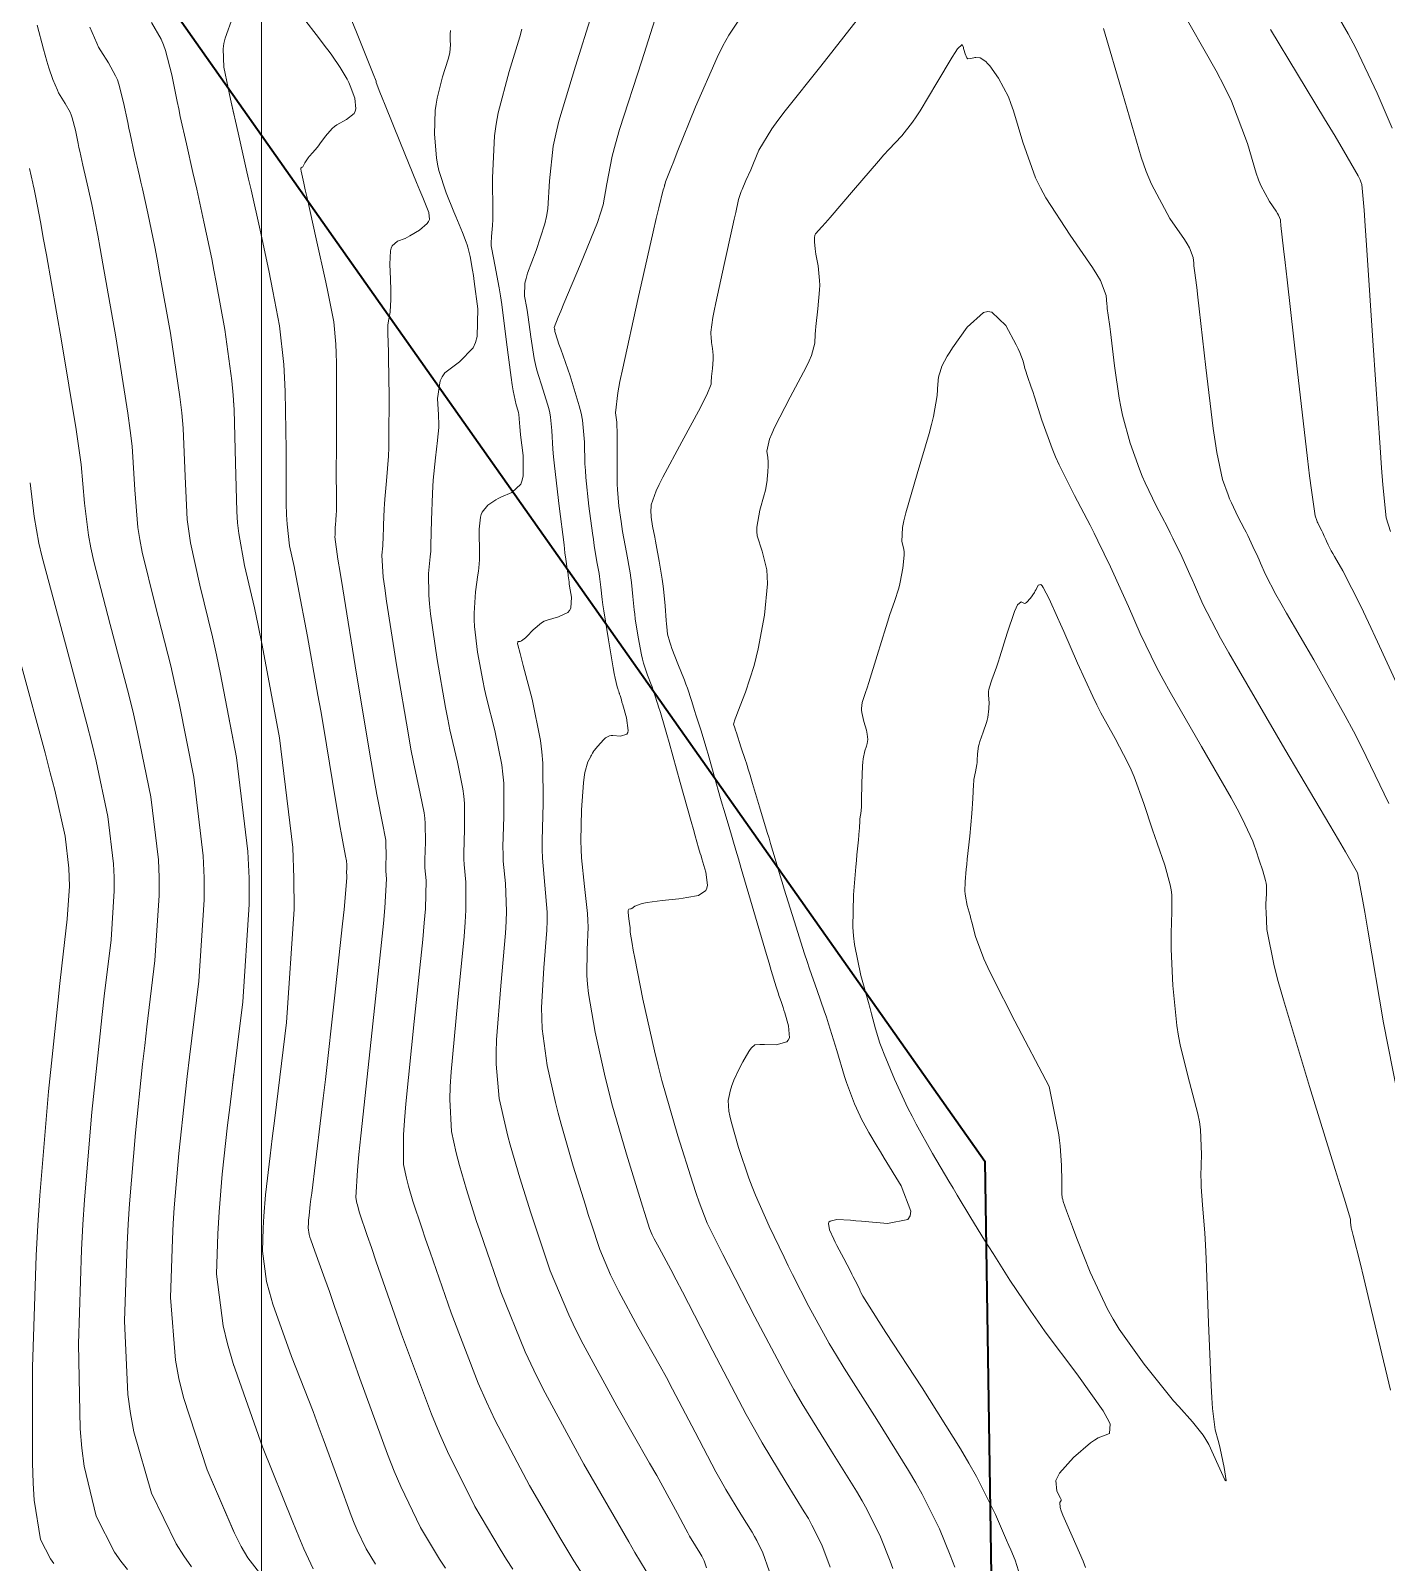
# Model space of a CAD drawing. Header units: millimetres. Extents: x 837475 to 838477, y 1189012 to 1191015.
# Drawn here: x 837863.1 to 837941.8, y 1189860.2 to 1189949.1 of the extents above; entities that cross this region are included whole.
import ezdxf

# ---------------------------------------------------------------- set-up
doc = ezdxf.new("R2010")
doc.units = ezdxf.units.MM
doc.header["$LTSCALE"] = 0.3
doc.layers.add('COORD', color=253, linetype='Continuous', lineweight=20)
doc.layers.add('CORREDORVIA', color=94, linetype='Continuous', lineweight=40)
doc.layers.add('COTAS 10', color=7, linetype='Continuous', lineweight=9, true_color=0x6e3e2d)
doc.layers.add('COTAS INT', color=7, linetype='Continuous', lineweight=5, true_color=0x9fa19f)

msp = doc.modelspace()

# ---------------------------------------------------------------- linework, layer by layer
at = {"layer": 'COORD'}
msp.add_line((837876.514, 1189013.872), (837876.514, 1191013.872), dxfattribs=at)
at = {"layer": 'CORREDORVIA'}
msp.add_lwpolyline([(837918.48, 1189883.493), (837925.042, 1189453.383), (837902.497, 1189217.712), (837593.191, 1189234.399), (837666.017, 1189670.117), (837623.316, 1189818.024), (837548.503, 1190011.455), (837506.88, 1190461.595), (837936.282, 1190278.252), (837938.054, 1190355.403), (837933.054, 1190517.446), (837913.685, 1190646.739), (837916.913, 1190801.892), (837910.676, 1191000.965), (838213.029, 1190992.912), (838237.174, 1190821.339), (838237.001, 1190602.875), (838240.031, 1190437.198), (838238.102, 1190145.726), (838184.199, 1189898.277), (837758.842, 1190109.914), (837918.48, 1189883.493)], dxfattribs=at)
at = {"layer": 'COTAS 10'}
for points in [[(837916.743, 1189859.944), (837916.617, 1189860.28), (837916.477, 1189860.642), (837915.851, 1189862.168), (837914.856, 1189864.173), (837914.483, 1189864.836), (837914.067, 1189865.546), (837912.216, 1189868.501), (837910.317, 1189871.49), (837909.872, 1189872.222), (837909.462, 1189872.911), (837908.274, 1189875.054), (837907.337, 1189876.908), (837907.085, 1189877.415), (837906.837, 1189877.921), (837905.968, 1189879.725), (837905.181, 1189881.514), (837904.983, 1189882.009), (837904.795, 1189882.503), (837904.189, 1189884.29), (837903.763, 1189885.795), (837903.689, 1189886.112), (837903.633, 1189886.386), (837903.589, 1189887.017), (837903.671, 1189887.36), (837903.695, 1189887.453), (837903.72, 1189887.546), (837903.814, 1189887.87), (837903.97, 1189888.275), (837904.033, 1189888.417), (837904.106, 1189888.572), (837904.441, 1189889.242), (837904.789, 1189889.854), (837904.869, 1189889.973), (837904.942, 1189890.07), (837905.146, 1189890.237), (837905.432, 1189890.254), (837905.557, 1189890.255), (837905.702, 1189890.255), (837906.388, 1189890.246), (837906.992, 1189890.404), (837907.086, 1189890.509), (837907.147, 1189890.641), (837907.1, 1189891.342), (837906.878, 1189892.089), (837906.828, 1189892.251), (837906.783, 1189892.393), (837906.665, 1189892.743), (837906.57, 1189893.01), (837906.54, 1189893.1), (837906.508, 1189893.197), (837906.38, 1189893.603), (837906.1, 1189894.539), (837905.973, 1189894.97), (837905.824, 1189895.475), (837904.359, 1189900.461), (837904.193, 1189901.026), (837904.044, 1189901.531), (837903.649, 1189902.855), (837903.345, 1189903.88), (837903.254, 1189904.197), (837903.159, 1189904.527), (837902.789, 1189905.838), (837902.429, 1189907.103), (837902.342, 1189907.404), (837902.259, 1189907.683), (837902.001, 1189908.517), (837901.782, 1189909.2), (837901.723, 1189909.385), (837901.666, 1189909.569), (837901.467, 1189910.218), (837901.229, 1189910.932), (837901.148, 1189911.157), (837901.06, 1189911.394), (837900.685, 1189912.345), (837900.337, 1189913.233), (837900.267, 1189913.428), (837900.207, 1189913.602), (837900.084, 1189914.051), (837900.03, 1189914.491), (837900.014, 1189914.66), (837899.998, 1189914.848), (837899.935, 1189915.699), (837899.844, 1189916.693), (837899.809, 1189916.973), (837899.771, 1189917.254), (837899.6, 1189918.285), (837899.421, 1189919.232), (837899.378, 1189919.46), (837899.338, 1189919.674), (837899.214, 1189920.324), (837899.137, 1189920.851), (837899.126, 1189920.988), (837899.119, 1189921.12), (837899.131, 1189921.564), (837899.428, 1189922.377), (837899.6, 1189922.742), (837899.812, 1189923.168), (837900.903, 1189925.214), (837901.983, 1189927.212), (837902.189, 1189927.608), (837902.353, 1189927.935), (837902.608, 1189928.552), (837902.613, 1189928.797), (837902.62, 1189928.891), (837902.63, 1189928.997), (837902.688, 1189929.472), (837902.733, 1189929.982), (837902.735, 1189930.11), (837902.733, 1189930.231), (837902.69, 1189930.622), (837902.632, 1189930.984), (837902.621, 1189931.087), (837902.611, 1189931.192), (837902.594, 1189931.584), (837902.709, 1189932.428), (837902.782, 1189932.818), (837902.874, 1189933.276), (837903.355, 1189935.493), (837903.85, 1189937.69), (837903.95, 1189938.134), (837904.034, 1189938.508), (837904.203, 1189939.265), (837904.307, 1189939.615), (837904.35, 1189939.731), (837904.399, 1189939.856), (837904.629, 1189940.378), (837904.908, 1189940.997), (837904.989, 1189941.184), (837905.071, 1189941.377), (837905.38, 1189942.129), (837906.123, 1189943.362), (837906.479, 1189943.858), (837906.901, 1189944.421), (837908.967, 1189947.013), (837911.074, 1189949.697)], [(837874.818, 1189887.745), (837875.434, 1189892.738), (837875.814, 1189898.371), (837875.801, 1189899.911), (837875.737, 1189901.443), (837875.079, 1189906.906), (837874.148, 1189911.73), (837873.912, 1189912.859), (837873.685, 1189913.898), (837872.945, 1189916.906), (837872.403, 1189919.347), (837872.301, 1189920.029), (837872.22, 1189920.714), (837872.101, 1189923.212), (837871.979, 1189926.015), (837871.896, 1189926.893), (837871.792, 1189927.815), (837871.236, 1189931.513), (837870.613, 1189935.007), (837870.466, 1189935.8), (837870.33, 1189936.518), (837869.931, 1189938.48), (837869.614, 1189939.896), (837869.53, 1189940.27), (837869.447, 1189940.635), (837869.162, 1189941.889), (837868.897, 1189943.081), (837868.827, 1189943.408), (837868.759, 1189943.734), (837868.525, 1189944.9), (837868.254, 1189945.956), (837868.162, 1189946.212), (837868.062, 1189946.452), (837867.643, 1189947.189), (837867.194, 1189947.894), (837867.076, 1189948.114), (837866.961, 1189948.345), (837866.569, 1189949.269)], [(837887.492, 1189949.08), (837887.477, 1189948.867), (837887.464, 1189948.633), (837887.465, 1189948.566), (837887.468, 1189948.498), (837887.495, 1189948.246), (837887.448, 1189947.805), (837887.404, 1189947.618), (837887.347, 1189947.402), (837887.03, 1189946.39), (837886.711, 1189945.152), (837886.653, 1189944.794), (837886.607, 1189944.43), (837886.55, 1189943.061), (837886.671, 1189941.682), (837886.738, 1189941.311), (837886.82, 1189940.945), (837887.233, 1189939.664), (837887.687, 1189938.55), (837887.794, 1189938.289), (837887.893, 1189938.049), (837888.182, 1189937.353), (837888.394, 1189936.798), (837888.445, 1189936.647), (837888.492, 1189936.497), (837888.633, 1189935.964), (837888.772, 1189935.177), (837888.818, 1189934.867), (837888.866, 1189934.517), (837889.068, 1189932.919), (837889.04, 1189931.32), (837888.944, 1189930.969), (837888.809, 1189930.657), (837888.001, 1189929.863), (837887.163, 1189929.21), (837887.009, 1189928.987), (837886.888, 1189928.746), (837886.734, 1189927.724), (837886.786, 1189926.773), (837886.795, 1189926.576), (837886.802, 1189926.409), (837886.809, 1189926.047), (837886.773, 1189925.672), (837886.754, 1189925.496), (837886.73, 1189925.29), (837886.609, 1189924.286), (837886.486, 1189922.998), (837886.46, 1189922.613), (837886.439, 1189922.216), (837886.394, 1189920.677), (837886.355, 1189919.215), (837886.338, 1189918.867), (837886.317, 1189918.543), (837886.218, 1189917.574), (837886.222, 1189916.317), (837886.266, 1189915.811), (837886.33, 1189915.236), (837886.714, 1189912.589), (837887.202, 1189909.794), (837887.331, 1189909.126), (837887.457, 1189908.504), (837887.89, 1189906.64), (837888.206, 1189905.089), (837888.259, 1189904.664), (837888.297, 1189904.242), (837888.308, 1189902.733), (837888.266, 1189901.355), (837888.269, 1189901.015), (837888.28, 1189900.693), (837888.374, 1189899.68), (837888.384, 1189898.055), (837888.342, 1189897.346), (837888.28, 1189896.526), (837887.894, 1189892.631), (837887.527, 1189888.678), (837887.477, 1189887.822), (837887.45, 1189887.068), (837887.54, 1189885.208), (837887.817, 1189883.97), (837887.908, 1189883.61), (837888.006, 1189883.241), (837888.409, 1189881.846), (837888.984, 1189880.056), (837889.189, 1189879.439), (837889.415, 1189878.769), (837890.398, 1189875.91), (837891.816, 1189872.429), (837892.316, 1189871.366), (837892.863, 1189870.26), (837895.224, 1189865.91), (837897.4, 1189862.144), (837897.829, 1189861.405), (837898.182, 1189860.799), (837898.834, 1189859.711)], [(837925.378, 1189949.186), (837926.464, 1189945.434), (837927.555, 1189941.731), (837927.854, 1189940.902), (837928.151, 1189940.157), (837929.212, 1189938.172), (837930.062, 1189936.953), (837930.226, 1189936.691), (837930.358, 1189936.46), (837930.58, 1189935.9), (837930.604, 1189935.575), (837930.612, 1189935.493), (837930.62, 1189935.414), (837930.656, 1189935.16), (837930.78, 1189934.157), (837930.844, 1189933.606), (837930.921, 1189932.937), (837931.307, 1189929.534), (837931.742, 1189925.996), (837931.85, 1189925.241), (837931.953, 1189924.585), (837932.28, 1189923.026), (837932.594, 1189922.136), (837932.689, 1189921.901), (837932.787, 1189921.671), (837933.171, 1189920.881), (837933.552, 1189920.155), (837933.648, 1189919.965), (837933.741, 1189919.78), (837934.042, 1189919.15), (837934.322, 1189918.536), (837934.4, 1189918.361), (837934.479, 1189918.184), (837934.768, 1189917.525), (837935.376, 1189916.354), (837935.656, 1189915.854), (837935.984, 1189915.277), (837937.571, 1189912.561), (837939.395, 1189909.328), (837939.873, 1189908.426), (837940.338, 1189907.521), (837941.92, 1189904.228)], [(837874.148, 1189911.73), (837874.923, 1189907.712)], [(837874.923, 1189888.6), (837874.818, 1189887.745), (837874.681, 1189886.607), (837874.56, 1189885.576), (837874.243, 1189882.738), (837874.058, 1189880.542), (837874.019, 1189879.916), (837873.986, 1189879.282), (837873.908, 1189876.927), (837874.293, 1189873.929), (837874.551, 1189872.89), (837874.874, 1189871.761), (837874.923, 1189871.622)], [(837879.527, 1189859.847), (837878.98, 1189861.005), (837878.691, 1189861.693), (837878.343, 1189862.541), (837876.589, 1189866.927), (837874.874, 1189871.761)]]:
    msp.add_lwpolyline(points, dxfattribs=at)
at = {"layer": 'COTAS INT'}
for points in [[(837899.849, 1189951.292), (837898.586, 1189947.311), (837897.301, 1189943.328), (837897.058, 1189942.496), (837896.862, 1189941.781), (837896.562, 1189940.178), (837896.338, 1189938.953), (837896.191, 1189938.477), (837896.008, 1189937.941), (837895.038, 1189935.511), (837894.068, 1189933.233), (837893.884, 1189932.794), (837893.737, 1189932.437), (837893.51, 1189931.841), (837893.523, 1189931.771), (837893.527, 1189931.746), (837893.531, 1189931.72), (837893.546, 1189931.606), (837893.69, 1189931.136), (837893.775, 1189930.884), (837893.88, 1189930.58), (837894.423, 1189929.042), (837894.961, 1189927.309), (837895.062, 1189926.88), (837895.142, 1189926.475), (837895.26, 1189925.197), (837895.29, 1189923.939), (837895.315, 1189923.547), (837895.346, 1189923.135), (837895.521, 1189921.485), (837895.726, 1189919.909), (837895.778, 1189919.544), (837895.827, 1189919.209), (837895.984, 1189918.254), (837896.104, 1189917.57), (837896.129, 1189917.405), (837896.151, 1189917.251), (837896.2, 1189916.783), (837896.286, 1189916.073), (837896.331, 1189915.766), (837896.385, 1189915.411), (837896.655, 1189913.729), (837896.931, 1189912.099), (837896.989, 1189911.776), (837897.038, 1189911.509), (837897.148, 1189911.007), (837897.198, 1189910.88), (837897.21, 1189910.848), (837897.221, 1189910.818), (837897.253, 1189910.722), (837897.28, 1189910.635), (837897.288, 1189910.61), (837897.295, 1189910.585), (837897.325, 1189910.494), (837897.399, 1189910.239), (837897.436, 1189910.111), (837897.479, 1189909.958), (837897.691, 1189909.2), (837897.795, 1189908.478), (837897.77, 1189908.348), (837897.722, 1189908.248), (837897.352, 1189908.138), (837896.9, 1189908.177), (837896.8, 1189908.171), (837896.711, 1189908.157), (837896.48, 1189908.045), (837896.311, 1189907.87), (837896.261, 1189907.815), (837896.21, 1189907.759), (837896.013, 1189907.535), (837895.842, 1189907.33), (837895.808, 1189907.285), (837895.778, 1189907.246), (837895.718, 1189907.149), (837895.662, 1189907.036), (837895.636, 1189906.987), (837895.604, 1189906.93), (837895.453, 1189906.658), (837895.285, 1189906.035), (837895.244, 1189905.756), (837895.204, 1189905.431), (837895.082, 1189903.873), (837895.045, 1189902.06), (837895.059, 1189901.573), (837895.085, 1189901.093), (837895.266, 1189899.417), (837895.442, 1189897.861), (837895.463, 1189897.457), (837895.473, 1189897.064), (837895.411, 1189895.743), (837895.398, 1189894.253), (837895.438, 1189893.753), (837895.497, 1189893.216), (837895.871, 1189890.963), (837896.455, 1189888.357), (837896.647, 1189887.598), (837896.852, 1189886.823), (837897.7, 1189883.886), (837898.473, 1189881.375), (837898.63, 1189880.869), (837898.763, 1189880.444), (837899.035, 1189879.589), (837899.188, 1189879.221), (837899.245, 1189879.103), (837899.309, 1189878.977), (837899.589, 1189878.465), (837900.263, 1189877.208), (837900.573, 1189876.613), (837900.938, 1189875.91), (837902.705, 1189872.482), (837904.645, 1189868.799), (837905.12, 1189867.937), (837905.567, 1189867.143), (837906.956, 1189864.841), (837908.01, 1189863.158), (837908.247, 1189862.754), (837908.459, 1189862.376), (837909.026, 1189861.235), (837909.51, 1189859.937)], [(837895.548, 1189858.898), (837894.64, 1189860.31), (837894.285, 1189860.896), (837893.885, 1189861.565), (837892.066, 1189864.684), (837890.083, 1189868.45), (837889.58, 1189869.526), (837889.097, 1189870.618), (837887.519, 1189874.684), (837886.299, 1189878.211), (837886.042, 1189878.963), (837885.821, 1189879.617), (837885.312, 1189881.166), (837885.057, 1189882.047), (837884.996, 1189882.28), (837884.938, 1189882.508), (837884.763, 1189883.29), (837884.768, 1189885.019), (837884.824, 1189885.844), (837884.903, 1189886.82), (837885.388, 1189891.593), (837885.883, 1189896.347), (837885.969, 1189897.31), (837886.032, 1189898.119), (837886.077, 1189899.768), (837886.008, 1189900.503), (837886.001, 1189900.736), (837885.998, 1189900.983), (837886.029, 1189901.983), (837886.021, 1189903.078), (837885.993, 1189903.385), (837885.955, 1189903.693), (837885.725, 1189904.818), (837885.335, 1189906.635), (837885.196, 1189907.379), (837885.043, 1189908.227), (837884.377, 1189912.161), (837883.782, 1189915.962), (837883.674, 1189916.727), (837883.591, 1189917.366), (837883.497, 1189918.636), (837883.553, 1189919.18), (837883.564, 1189919.363), (837883.574, 1189919.559), (837883.596, 1189920.38), (837883.631, 1189921.33), (837883.65, 1189921.607), (837883.672, 1189921.889), (837883.784, 1189922.959), (837883.888, 1189924.382), (837883.906, 1189924.888), (837883.918, 1189925.442), (837883.921, 1189927.846), (837883.892, 1189930.075), (837883.884, 1189930.518), (837883.877, 1189930.887), (837883.851, 1189931.592), (837883.846, 1189931.836), (837883.852, 1189931.913), (837883.861, 1189931.995), (837883.919, 1189932.327), (837883.983, 1189932.736), (837883.995, 1189932.866), (837884.006, 1189933.003), (837884.024, 1189933.559), (837884.018, 1189934.226), (837884.012, 1189934.433), (837884.004, 1189934.65), (837883.962, 1189935.515), (837884, 1189936.284), (837884.042, 1189936.441), (837884.098, 1189936.573), (837884.414, 1189936.848), (837884.859, 1189937.017), (837884.995, 1189937.082), (837885.137, 1189937.156), (837885.697, 1189937.488), (837886.143, 1189937.879), (837886.214, 1189937.99), (837886.261, 1189938.101), (837886.237, 1189938.512), (837885.879, 1189939.383), (837885.714, 1189939.785), (837885.522, 1189940.256), (837884.594, 1189942.539), (837883.7, 1189944.742), (837883.529, 1189945.163), (837883.392, 1189945.503), (837883.174, 1189946.05), (837883.174, 1189946.064), (837883.175, 1189946.067), (837883.175, 1189946.071), (837883.179, 1189946.083), (837883.182, 1189946.093), (837883.182, 1189946.095), (837883.183, 1189946.097), (837883.183, 1189946.114), (837883.182, 1189946.117), (837883.181, 1189946.119), (837883.181, 1189946.12), (837883.18, 1189946.121), (837883.179, 1189946.123), (837883.179, 1189946.124), (837883.003, 1189946.562), (837882.034, 1189948.978), (837881.222, 1189950.971)], [(837904.813, 1189950.556), (837903.632, 1189948.795), (837903.295, 1189948.181), (837902.955, 1189947.513), (837901.692, 1189944.646), (837900.644, 1189942.016), (837900.438, 1189941.498), (837900.269, 1189941.071), (837899.965, 1189940.286), (837899.914, 1189940.127), (837899.904, 1189940.094), (837899.896, 1189940.066), (837899.875, 1189939.961), (837899.862, 1189939.922), (837899.823, 1189939.827), (837899.568, 1189938.782), (837899.423, 1189938.164), (837899.248, 1189937.402), (837898.347, 1189933.46), (837897.476, 1189929.487), (837897.318, 1189928.705), (837897.197, 1189928.062), (837897.059, 1189926.886), (837897.133, 1189926.357), (837897.145, 1189926.12), (837897.154, 1189925.844), (837897.154, 1189924.522), (837897.155, 1189923.098), (837897.163, 1189922.757), (837897.176, 1189922.44), (837897.251, 1189921.488), (837897.379, 1189920.588), (837897.425, 1189920.304), (837897.475, 1189920.004), (837897.693, 1189918.794), (837897.901, 1189917.606), (837897.944, 1189917.32), (837897.982, 1189917.052), (837898.067, 1189916.241), (837898.142, 1189915.461), (837898.173, 1189915.213), (837898.208, 1189914.951), (837898.37, 1189913.89), (837898.569, 1189912.851), (837898.628, 1189912.602), (837898.688, 1189912.371), (837898.916, 1189911.676), (837899.129, 1189911.137), (837899.179, 1189911.003), (837899.225, 1189910.875), (837899.36, 1189910.47), (837899.473, 1189910.102), (837899.506, 1189909.998), (837899.539, 1189909.893), (837899.663, 1189909.505), (837899.917, 1189908.644), (837900.033, 1189908.241), (837900.168, 1189907.766), (837900.817, 1189905.454), (837901.452, 1189903.182), (837901.578, 1189902.732), (837901.683, 1189902.36), (837901.881, 1189901.664), (837901.979, 1189901.332), (837902.021, 1189901.19), (837902.07, 1189901.026), (837902.296, 1189900.253), (837902.396, 1189899.49), (837902.364, 1189899.332), (837902.306, 1189899.198), (837901.881, 1189898.906), (837901.198, 1189898.775), (837900.976, 1189898.741), (837900.741, 1189898.708), (837899.776, 1189898.601), (837898.888, 1189898.49), (837898.702, 1189898.455), (837898.541, 1189898.419), (837898.178, 1189898.274), (837898.006, 1189898.153), (837897.968, 1189898.133), (837897.933, 1189898.117), (837897.837, 1189898.108), (837897.795, 1189898.037), (837897.793, 1189897.982), (837897.795, 1189897.913), (837897.84, 1189897.537), (837897.897, 1189897.133), (837897.906, 1189897.046), (837897.913, 1189896.969), (837897.917, 1189896.781), (837898.021, 1189896.111), (837898.091, 1189895.73), (837898.18, 1189895.265), (837898.648, 1189892.881), (837899.316, 1189889.881), (837899.529, 1189889.028), (837899.755, 1189888.165), (837900.675, 1189884.967), (837901.546, 1189882.204), (837901.741, 1189881.616), (837901.916, 1189881.103), (837902.384, 1189879.89), (837903.011, 1189878.623), (837903.287, 1189878.076), (837903.608, 1189877.445), (837905.135, 1189874.459), (837906.923, 1189871.111), (837907.407, 1189870.252), (837907.888, 1189869.422), (837909.586, 1189866.671), (837911.039, 1189864.352), (837911.365, 1189863.795), (837911.657, 1189863.274), (837912.438, 1189861.702), (837912.993, 1189860.289), (837913.144, 1189859.87)], [(837943.74, 1189908.236), (837941.271, 1189913.616), (837940.749, 1189914.727), (837940.299, 1189915.674), (837939.258, 1189917.727), (837938.773, 1189918.557), (837938.673, 1189918.733), (837938.587, 1189918.886), (837938.401, 1189919.244), (837938.313, 1189919.445), (837938.265, 1189919.553), (837938.18, 1189919.74), (837938.087, 1189919.933), (837938.03, 1189920.047), (837937.913, 1189920.269), (837937.796, 1189920.511), (837937.766, 1189920.581), (837937.737, 1189920.653), (837937.641, 1189920.924), (837937.428, 1189922.403), (837937.326, 1189923.236), (837937.204, 1189924.252), (837936.609, 1189929.451), (837936.026, 1189934.616), (837935.914, 1189935.611), (837935.822, 1189936.417), (837935.666, 1189937.755), (837935.65, 1189937.873), (837935.646, 1189937.909), (837935.642, 1189937.947), (837935.631, 1189938.098), (837935.528, 1189938.358), (837935.467, 1189938.465), (837935.391, 1189938.587), (837934.997, 1189939.152), (837934.504, 1189940.073), (837934.367, 1189940.418), (837934.228, 1189940.803), (837933.722, 1189942.52), (837932.79, 1189944.965), (837932.384, 1189945.808), (837931.913, 1189946.724), (837929.674, 1189950.632)], [(837876.897, 1189858.995), (837875.724, 1189860.484), (837875.352, 1189861.144), (837874.959, 1189861.912), (837873.368, 1189865.582), (837871.992, 1189869.775), (837871.734, 1189870.873), (837871.531, 1189871.943), (837871.242, 1189875.582), (837871.354, 1189878.968), (837871.402, 1189879.88), (837871.458, 1189880.78), (837871.724, 1189883.936), (837872.094, 1189887.346), (837872.216, 1189888.405), (837872.347, 1189889.514), (837872.888, 1189893.936), (837873.204, 1189898.64), (837873.193, 1189899.926), (837873.14, 1189901.205), (837872.59, 1189905.766), (837871.742, 1189910.047), (837871.501, 1189911.15), (837871.256, 1189912.216), (837870.347, 1189915.766), (837869.603, 1189918.806), (837869.462, 1189919.551), (837869.349, 1189920.253), (837869.178, 1189922.436), (837869.017, 1189924.955), (837868.911, 1189925.868), (837868.778, 1189926.876), (837868.075, 1189931.294), (837867.327, 1189935.533), (837867.165, 1189936.427), (837867.023, 1189937.199), (837866.675, 1189938.978), (837866.462, 1189939.93), (837866.405, 1189940.181), (837866.35, 1189940.427), (837866.158, 1189941.269), (837865.98, 1189942.071), (837865.933, 1189942.291), (837865.887, 1189942.51), (837865.73, 1189943.294), (837865.548, 1189944.003), (837865.486, 1189944.175), (837865.419, 1189944.337), (837865.137, 1189944.832), (837864.835, 1189945.306), (837864.756, 1189945.454), (837864.679, 1189945.609), (837864.416, 1189946.23), (837864.179, 1189946.908), (837864.119, 1189947.099), (837864.06, 1189947.291), (837863.869, 1189947.996), (837863.509, 1189949.387)], [(837874.923, 1189927.321), (837874.881, 1189927.917), (837874.805, 1189928.754), (837874.397, 1189931.732), (837873.899, 1189934.481), (837873.767, 1189935.173), (837873.637, 1189935.836), (837873.187, 1189937.981), (837872.766, 1189939.862), (837872.654, 1189940.358), (837872.544, 1189940.844), (837872.166, 1189942.508), (837871.814, 1189944.091), (837871.722, 1189944.526), (837871.631, 1189944.959), (837871.32, 1189946.507), (837870.96, 1189947.908), (837870.838, 1189948.248), (837870.706, 1189948.567), (837870.149, 1189949.546)], [(837874.923, 1189950.004), (837874.858, 1189949.865), (837874.415, 1189948.635), (837874.347, 1189948.314), (837874.303, 1189948.001), (837874.342, 1189946.944), (837874.586, 1189945.75), (837874.672, 1189945.351), (837874.766, 1189944.922), (837874.923, 1189944.222)], [(837891.098, 1189859.821), (837890.742, 1189860.386), (837890.371, 1189860.986), (837888.907, 1189863.458), (837887.304, 1189866.639), (837886.845, 1189867.687), (837886.379, 1189868.807), (837884.64, 1189873.458), (837883.183, 1189877.653), (837882.895, 1189878.486), (837882.657, 1189879.177), (837882.214, 1189880.486), (837882.108, 1189880.854), (837882.083, 1189880.951), (837882.059, 1189881.046), (837881.986, 1189881.372), (837882.085, 1189882.97), (837882.17, 1189883.867), (837882.28, 1189884.961), (837882.882, 1189890.555), (837883.485, 1189896.167), (837883.595, 1189897.273), (837883.68, 1189898.184), (837883.779, 1189899.856), (837883.737, 1189900.313), (837883.732, 1189900.458), (837883.73, 1189900.611), (837883.75, 1189901.233), (837883.744, 1189901.914), (837883.727, 1189902.105), (837883.703, 1189902.297), (837883.561, 1189902.997), (837883.214, 1189904.766), (837883.061, 1189905.632), (837882.884, 1189906.66), (837882.039, 1189911.733), (837881.234, 1189916.688), (837881.082, 1189917.642), (837880.96, 1189918.415), (837880.776, 1189919.697), (837880.788, 1189919.818), (837880.79, 1189919.859), (837880.793, 1189919.902), (837880.798, 1189920.084), (837880.805, 1189920.295), (837880.81, 1189920.356), (837880.814, 1189920.419), (837880.839, 1189920.656), (837880.862, 1189921.024), (837880.865, 1189921.168), (837880.868, 1189921.332), (837880.866, 1189922.078), (837880.862, 1189923.38), (837880.864, 1189923.895), (837880.866, 1189924.476), (837880.881, 1189927.132), (837880.869, 1189929.784), (837880.854, 1189930.364), (837880.834, 1189930.877), (837880.718, 1189932.17), (837880.471, 1189933.429), (837880.368, 1189933.92), (837880.25, 1189934.473), (837879.699, 1189936.984), (837879.169, 1189939.359), (837879.065, 1189939.826), (837878.979, 1189940.21), (837878.823, 1189940.91), (837878.802, 1189941.037), (837878.801, 1189941.06), (837878.804, 1189941.078), (837878.831, 1189941.099), (837878.89, 1189941.136), (837878.912, 1189941.164), (837878.936, 1189941.199), (837879.041, 1189941.388), (837879.184, 1189941.627), (837879.232, 1189941.693), (837879.283, 1189941.759), (837879.497, 1189941.998), (837879.753, 1189942.288), (837879.831, 1189942.386), (837879.912, 1189942.492), (837880.231, 1189942.939), (837880.624, 1189943.391), (837880.751, 1189943.501), (837880.887, 1189943.603), (837881.445, 1189943.913), (837881.892, 1189944.265), (837881.958, 1189944.393), (837881.999, 1189944.534), (837881.937, 1189945.155), (837881.669, 1189945.858), (837881.58, 1189946.051), (837881.484, 1189946.243), (837881.082, 1189946.931), (837880.598, 1189947.641), (837880.449, 1189947.847), (837880.295, 1189948.057), (837879.688, 1189948.849), (837879.097, 1189949.613)], [(837905.982, 1189859.731), (837905.613, 1189860.768), (837905.261, 1189861.478), (837905.129, 1189861.713), (837904.982, 1189861.964), (837904.326, 1189863.011), (837903.462, 1189864.442), (837903.184, 1189864.936), (837902.889, 1189865.473), (837901.682, 1189867.763), (837900.372, 1189870.263), (837900.011, 1189870.932), (837899.652, 1189871.59), (837898.363, 1189873.883), (837897.245, 1189875.925), (837896.993, 1189876.424), (837896.766, 1189876.896), (837896.156, 1189878.363), (837895.647, 1189879.886), (837895.483, 1189880.392), (837895.31, 1189880.936), (837894.603, 1189883.206), (837893.903, 1189885.629), (837893.734, 1189886.269), (837893.576, 1189886.895), (837893.094, 1189889.044), (837892.815, 1189891.167), (837892.784, 1189891.776), (837892.774, 1189892.394), (837892.905, 1189894.706), (837893.076, 1189896.885), (837893.09, 1189897.42), (837893.089, 1189897.926), (837892.969, 1189899.505), (837892.823, 1189901.073), (837892.807, 1189901.572), (837892.801, 1189902.098), (837892.867, 1189904.232), (837892.849, 1189906.569), (837892.791, 1189907.224), (837892.709, 1189907.881), (837892.219, 1189910.283), (837891.701, 1189912.242), (837891.601, 1189912.621), (837891.521, 1189912.928), (837891.388, 1189913.445), (837891.382, 1189913.496), (837891.382, 1189913.523), (837891.385, 1189913.569), (837891.391, 1189913.605), (837891.393, 1189913.613), (837891.395, 1189913.619), (837891.4, 1189913.632), (837891.412, 1189913.635), (837891.418, 1189913.635), (837891.425, 1189913.634), (837891.457, 1189913.626), (837891.504, 1189913.625), (837891.521, 1189913.629), (837891.538, 1189913.634), (837891.613, 1189913.664), (837891.765, 1189913.789), (837891.832, 1189913.853), (837891.909, 1189913.93), (837892.277, 1189914.315), (837892.768, 1189914.715), (837892.924, 1189914.802), (837893.088, 1189914.878), (837893.751, 1189915.065), (837894.303, 1189915.311), (837894.398, 1189915.425), (837894.467, 1189915.558), (837894.505, 1189916.203), (837894.4, 1189916.846), (837894.38, 1189916.977), (837894.363, 1189917.089), (837894.332, 1189917.325), (837894.319, 1189917.449), (837894.314, 1189917.489), (837894.307, 1189917.533), (837894.275, 1189917.714), (837894.178, 1189918.414), (837894.13, 1189918.784), (837894.073, 1189919.231), (837893.79, 1189921.483), (837893.517, 1189923.829), (837893.466, 1189924.336), (837893.425, 1189924.781), (837893.366, 1189925.871), (837893.295, 1189926.646), (837893.246, 1189926.892), (837893.185, 1189927.152), (837892.859, 1189928.203), (837892.501, 1189929.372), (837892.42, 1189929.705), (837892.346, 1189930.043), (837892.142, 1189931.301), (837891.993, 1189932.446), (837891.954, 1189932.713), (837891.916, 1189932.958), (837891.784, 1189933.663), (837891.809, 1189934.413), (837891.87, 1189934.686), (837891.954, 1189934.988), (837892.451, 1189936.316), (837892.967, 1189937.855), (837893.063, 1189938.291), (837893.138, 1189938.73), (837893.24, 1189940.35), (837893.45, 1189942.372), (837893.593, 1189943.065), (837893.774, 1189943.815), (837894.734, 1189947.004), (837895.678, 1189950.021)], [(837939.071, 1189949.758), (837939.556, 1189948.876), (837940, 1189948.042), (837941.253, 1189945.434), (837942.117, 1189943.398)], [(837891.626, 1189949.14), (837891.512, 1189948.712), (837890.882, 1189946.697), (837890.246, 1189944.302), (837890.129, 1189943.634), (837890.037, 1189942.963), (837889.918, 1189940.523), (837889.938, 1189938.507), (837889.935, 1189938.105), (837889.927, 1189937.77), (837889.864, 1189937.121), (837889.839, 1189936.743), (837889.855, 1189936.579), (837889.881, 1189936.389), (837890.057, 1189935.486), (837890.308, 1189934.146), (837890.381, 1189933.679), (837890.456, 1189933.172), (837890.739, 1189930.996), (837891.002, 1189928.951), (837891.064, 1189928.527), (837891.123, 1189928.164), (837891.295, 1189927.363), (837891.409, 1189926.995), (837891.43, 1189926.904), (837891.448, 1189926.817), (837891.473, 1189926.546), (837891.504, 1189926.074), (837891.526, 1189925.862), (837891.552, 1189925.615), (837891.694, 1189924.426), (837891.701, 1189923.232), (837891.643, 1189922.982), (837891.56, 1189922.766), (837891.042, 1189922.274), (837890.411, 1189922.001), (837890.256, 1189921.922), (837890.109, 1189921.842), (837889.65, 1189921.543), (837889.327, 1189921.14), (837889.267, 1189920.995), (837889.219, 1189920.836), (837889.15, 1189920.138), (837889.16, 1189919.47), (837889.162, 1189919.329), (837889.163, 1189919.207), (837889.166, 1189918.925), (837889.165, 1189918.743), (837889.165, 1189918.684), (837889.164, 1189918.621), (837889.161, 1189918.362), (837889.125, 1189917.905), (837889.104, 1189917.718), (837889.077, 1189917.504), (837888.939, 1189916.513), (837888.853, 1189915.269), (837888.859, 1189914.896), (837888.877, 1189914.511), (837889.051, 1189913.017), (837889.362, 1189911.361), (837889.466, 1189910.873), (837889.579, 1189910.373), (837890.054, 1189908.462), (837890.457, 1189906.485), (837890.525, 1189905.944), (837890.573, 1189905.405), (837890.588, 1189903.482), (837890.533, 1189901.727), (837890.538, 1189901.293), (837890.551, 1189900.883), (837890.671, 1189899.593), (837890.737, 1189897.99), (837890.716, 1189897.383), (837890.678, 1189896.705), (837890.4, 1189893.668), (837890.15, 1189890.536), (837890.131, 1189889.799), (837890.132, 1189889.118), (837890.317, 1189887.126), (837890.697, 1189885.432), (837890.821, 1189884.939), (837890.954, 1189884.435), (837891.506, 1189882.526), (837892.147, 1189880.496), (837892.336, 1189879.916), (837892.531, 1189879.327), (837893.277, 1189877.137), (837894.344, 1189874.571), (837894.74, 1189873.746), (837895.181, 1189872.872), (837897.137, 1189869.301), (837899.041, 1189865.972), (837899.449, 1189865.251), (837899.805, 1189864.616), (837900.66, 1189863.044), (837901.133, 1189862.146), (837901.249, 1189861.935), (837901.358, 1189861.742), (837901.696, 1189861.18), (837901.953, 1189860.77), (837902.011, 1189860.671), (837902.063, 1189860.579), (837902.201, 1189860.301), (837902.346, 1189859.895)], [(837942.02, 1189920.012), (837941.777, 1189920.805), (837941.58, 1189922.722), (837941.503, 1189923.708), (837941.414, 1189924.891), (837941.012, 1189930.805), (837940.626, 1189936.619), (837940.549, 1189937.739), (837940.484, 1189938.645), (837940.356, 1189940.149), (837940.297, 1189940.296), (837940.275, 1189940.348), (837940.252, 1189940.404), (837940.149, 1189940.646), (837939.297, 1189942.114), (837938.801, 1189942.943), (837938.193, 1189943.955), (837935.056, 1189949.137)], [(837942.719, 1189885.926), (837941.607, 1189891.507), (837940.706, 1189896.89), (837940.527, 1189897.932), (837940.379, 1189898.779), (837940.1, 1189900.22), (837939.406, 1189901.426), (837938.996, 1189902.124), (837938.492, 1189902.981), (837935.884, 1189907.395), (837933.195, 1189911.998), (837932.639, 1189912.974), (837932.165, 1189913.822), (837931.135, 1189915.806), (837930.645, 1189916.923), (837930.511, 1189917.223), (837930.378, 1189917.52), (837929.905, 1189918.56), (837929.394, 1189919.627), (837929.238, 1189919.941), (837929.074, 1189920.263), (837928.429, 1189921.493), (837927.779, 1189922.831), (837927.612, 1189923.221), (837927.451, 1189923.619), (837926.918, 1189925.127), (837926.477, 1189926.766), (837926.374, 1189927.247), (837926.279, 1189927.739), (837926.005, 1189929.617), (837925.817, 1189931.258), (837925.775, 1189931.602), (837925.739, 1189931.898), (837925.646, 1189932.565), (837925.591, 1189932.955), (837925.578, 1189933.076), (837925.565, 1189933.202), (837925.529, 1189933.702), (837925.189, 1189934.563), (837924.985, 1189934.916), (837924.733, 1189935.32), (837923.428, 1189937.193), (837922.026, 1189939.36), (837921.713, 1189939.949), (837921.433, 1189940.534), (837920.692, 1189942.604), (837920.155, 1189944.414), (837920.003, 1189944.834), (837919.85, 1189945.219), (837919.284, 1189946.315), (837918.77, 1189947.02), (837918.65, 1189947.159), (837918.538, 1189947.273), (837918.214, 1189947.481), (837917.969, 1189947.504), (837917.908, 1189947.501), (837917.849, 1189947.495), (837917.659, 1189947.44), (837917.507, 1189947.432), (837917.471, 1189947.456), (837917.439, 1189947.491), (837917.348, 1189947.712), (837917.277, 1189947.975), (837917.258, 1189948.037), (837917.239, 1189948.094), (837917.172, 1189948.264), (837916.908, 1189948.006), (837916.765, 1189947.794), (837916.591, 1189947.521), (837915.711, 1189946.029), (837914.742, 1189944.41), (837914.511, 1189944.057), (837914.298, 1189943.746), (837913.664, 1189942.97), (837912.915, 1189942.178), (837912.629, 1189941.857), (837912.308, 1189941.493), (837910.863, 1189939.812), (837909.511, 1189938.226), (837909.249, 1189937.922), (837909.035, 1189937.676), (837908.667, 1189937.275), (837908.627, 1189937.194), (837908.619, 1189937.15), (837908.613, 1189937.096), (837908.605, 1189936.822), (837908.638, 1189936.403), (837908.658, 1189936.258), (837908.682, 1189936.099), (837908.808, 1189935.419), (837908.901, 1189934.572), (837908.905, 1189934.308), (837908.9, 1189934.031), (837908.802, 1189932.924), (837908.678, 1189931.894), (837908.656, 1189931.665), (837908.64, 1189931.461), (837908.628, 1189930.928), (837908.423, 1189930.221), (837908.286, 1189929.907), (837908.113, 1189929.542), (837907.195, 1189927.796), (837906.288, 1189926.051), (837906.122, 1189925.686), (837905.993, 1189925.373), (837905.832, 1189924.668), (837905.893, 1189924.312), (837905.904, 1189924.218), (837905.911, 1189924.125), (837905.914, 1189923.808), (837905.897, 1189923.497), (837905.892, 1189923.408), (837905.887, 1189923.318), (837905.868, 1189922.984), (837905.788, 1189922.51), (837905.745, 1189922.332), (837905.693, 1189922.134), (837905.43, 1189921.25), (837905.254, 1189920.268), (837905.257, 1189920.007), (837905.282, 1189919.752), (837905.56, 1189918.872), (837905.839, 1189917.786), (837905.865, 1189917.401), (837905.869, 1189916.98), (837905.696, 1189915.152), (837905.334, 1189913.213), (837905.218, 1189912.721), (837905.095, 1189912.248), (837904.595, 1189910.702), (837904.159, 1189909.554), (837904.077, 1189909.332), (837904.011, 1189909.151), (837903.913, 1189908.845), (837903.985, 1189908.621), (837904.026, 1189908.493), (837904.077, 1189908.336), (837904.339, 1189907.528), (837904.6, 1189906.722), (837904.65, 1189906.566), (837904.691, 1189906.439), (837904.761, 1189906.222), (837904.866, 1189905.872), (837904.93, 1189905.661), (837905.008, 1189905.4), (837905.417, 1189904.046), (837905.864, 1189902.562), (837905.966, 1189902.219), (837906.06, 1189901.906), (837906.323, 1189901.019), (837906.614, 1189900.047), (837906.726, 1189899.679), (837906.851, 1189899.268), (837907.417, 1189897.428), (837908.02, 1189895.518), (837908.17, 1189895.064), (837908.311, 1189894.642), (837908.758, 1189893.385), (837909.174, 1189892.214), (837909.296, 1189891.846), (837909.42, 1189891.458), (837909.894, 1189889.901), (837910.352, 1189888.404), (837910.467, 1189888.055), (837910.577, 1189887.734), (837910.929, 1189886.81), (837911.249, 1189886.107), (837911.338, 1189885.925), (837911.428, 1189885.748), (837911.754, 1189885.156), (837912.24, 1189884.343), (837912.431, 1189884.027), (837912.646, 1189883.671), (837913.625, 1189882.058), (837914.197, 1189880.586), (837914.156, 1189880.319), (837914.028, 1189880.113), (837912.846, 1189879.879), (837911.333, 1189880.012), (837910.997, 1189880.037), (837910.696, 1189880.059), (837909.909, 1189880.096), (837909.504, 1189880.009), (837909.445, 1189879.952), (837909.408, 1189879.881), (837909.466, 1189879.503), (837909.72, 1189878.962), (837909.806, 1189878.788), (837909.9, 1189878.603), (837910.297, 1189877.846), (837910.686, 1189877.113), (837910.774, 1189876.943), (837910.854, 1189876.788), (837911.073, 1189876.347), (837911.225, 1189876.029), (837911.262, 1189875.951), (837911.299, 1189875.878), (837911.413, 1189875.649), (837912.002, 1189874.711), (837912.337, 1189874.191), (837912.746, 1189873.558), (837914.846, 1189870.332), (837917.072, 1189866.796), (837917.562, 1189865.968), (837917.997, 1189865.205), (837919.109, 1189862.998), (837919.743, 1189861.51), (837919.875, 1189861.2), (837919.99, 1189860.936), (837920.249, 1189860.352), (837920.528, 1189859.412)], [(837874.766, 1189944.922), (837875.17, 1189943.127), (837875.642, 1189941.052)], [(837863.063, 1189941.061), (837863.154, 1189940.65), (837863.252, 1189940.219), (837863.281, 1189940.093), (837863.31, 1189939.964), (837863.419, 1189939.477), (837863.717, 1189937.881), (837863.865, 1189937.053), (837864.041, 1189936.059), (837864.915, 1189931.076), (837865.764, 1189925.937), (837865.926, 1189924.844), (837866.055, 1189923.895), (837866.255, 1189921.66), (837866.479, 1189919.791), (837866.623, 1189919.072), (837866.802, 1189918.266), (837867.749, 1189914.627), (837868.827, 1189910.533), (837869.089, 1189909.44), (837869.337, 1189908.365), (837870.102, 1189904.627), (837870.543, 1189900.967), (837870.586, 1189899.94), (837870.595, 1189898.908), (837870.341, 1189895.135), (837869.876, 1189891.283), (837869.752, 1189890.202), (837869.629, 1189889.115), (837869.205, 1189885.135), (837868.858, 1189881.017), (837868.785, 1189879.843), (837868.722, 1189878.654), (837868.576, 1189874.237), (837868.768, 1189869.957), (837868.917, 1189868.855), (837869.109, 1189867.789), (837870.147, 1189864.237), (837871.576, 1189861.284), (837872.013, 1189860.595), (837872.469, 1189859.962)], [(837875.642, 1189941.052), (837875.778, 1189940.447), (837875.918, 1189939.828), (837876.443, 1189937.482), (837876.943, 1189935.154), (837877.067, 1189934.547), (837877.185, 1189933.955), (837877.558, 1189931.951), (837877.819, 1189929.694), (837877.866, 1189928.942), (837877.903, 1189928.135), (837877.947, 1189924.763), (837877.961, 1189921.638), (837877.979, 1189920.987), (837878.004, 1189920.429), (837878.142, 1189919.185), (837878.411, 1189917.991), (837878.517, 1189917.463), (837878.637, 1189916.851), (837879.185, 1189913.928), (837879.798, 1189910.52), (837879.959, 1189909.601), (837880.116, 1189908.694), (837880.651, 1189905.507), (837881.076, 1189902.947), (837881.163, 1189902.435), (837881.237, 1189902.008), (837881.396, 1189901.175), (837881.452, 1189900.901), (837881.461, 1189900.825), (837881.468, 1189900.751), (837881.47, 1189900.484), (837881.463, 1189900.24), (837881.463, 1189900.18), (837881.465, 1189900.123), (837881.482, 1189899.943), (837881.385, 1189898.772), (837881.316, 1189898.09), (837881.228, 1189897.253), (837880.757, 1189892.935), (837880.228, 1189888.231), (837880.104, 1189887.15), (837879.99, 1189886.165), (837879.658, 1189883.406), (837879.438, 1189881.639), (837879.394, 1189881.278), (837879.356, 1189880.974), (837879.282, 1189880.342), (837879.259, 1189880.068), (837879.254, 1189879.99), (837879.25, 1189879.91), (837879.24, 1189879.617), (837879.295, 1189879.226), (837879.331, 1189879.087), (837879.376, 1189878.933), (837879.617, 1189878.263), (837880.2, 1189876.668), (837880.462, 1189875.931), (837880.767, 1189875.067), (837882.232, 1189870.878), (837883.834, 1189866.496), (837884.227, 1189865.509), (837884.597, 1189864.621), (837885.749, 1189862.232), (837886.856, 1189860.408), (837887.198, 1189859.876)], [(837924.334, 1189859.919), (837924.191, 1189860.286), (837923.556, 1189861.729), (837923.004, 1189862.964), (837922.913, 1189863.2), (837922.85, 1189863.391), (837922.845, 1189863.695), (837922.92, 1189863.797), (837922.907, 1189863.861), (837922.879, 1189863.939), (837922.654, 1189864.349), (837922.609, 1189864.959), (837922.694, 1189865.163), (837922.821, 1189865.383), (837923.635, 1189866.308), (837924.618, 1189867.144), (837924.852, 1189867.308), (837925.07, 1189867.443), (837925.719, 1189867.686), (837925.759, 1189868.248), (837925.592, 1189868.584), (837925.348, 1189868.999), (837923.825, 1189871.146), (837921.995, 1189873.598), (837921.557, 1189874.204), (837921.15, 1189874.78), (837919.93, 1189876.595), (837918.963, 1189878.129), (837918.714, 1189878.526), (837918.475, 1189878.912), (837917.68, 1189880.205), (837916.888, 1189881.516), (837916.651, 1189881.913), (837916.406, 1189882.325), (837915.453, 1189883.932), (837914.504, 1189885.629), (837914.261, 1189886.096), (837914.027, 1189886.562), (837913.253, 1189888.239), (837912.645, 1189889.704), (837912.515, 1189890.038), (837912.402, 1189890.34), (837912.135, 1189891.172), (837911.911, 1189892.026), (837911.826, 1189892.342), (837911.73, 1189892.693), (837911.298, 1189894.25), (837910.928, 1189896.052), (837910.871, 1189896.558), (837910.834, 1189897.067), (837910.865, 1189898.928), (837911.007, 1189900.562), (837911.04, 1189900.928), (837911.069, 1189901.255), (837911.153, 1189902.124), (837911.205, 1189902.663), (837911.215, 1189902.783), (837911.223, 1189902.89), (837911.235, 1189903.17), (837911.243, 1189903.363), (837911.248, 1189903.415), (837911.254, 1189903.467), (837911.287, 1189903.649), (837911.323, 1189904.025), (837911.331, 1189904.2), (837911.338, 1189904.405), (837911.355, 1189905.398), (837911.388, 1189906.413), (837911.405, 1189906.632), (837911.424, 1189906.823), (837911.522, 1189907.288), (837911.621, 1189907.565), (837911.64, 1189907.639), (837911.657, 1189907.71), (837911.689, 1189907.956), (837911.663, 1189908.26), (837911.642, 1189908.368), (837911.616, 1189908.486), (837911.472, 1189908.999), (837911.346, 1189909.519), (837911.331, 1189909.642), (837911.325, 1189909.755), (837911.373, 1189910.084), (837911.569, 1189910.668), (837911.655, 1189910.941), (837911.755, 1189911.262), (837912.233, 1189912.823), (837912.737, 1189914.453), (837912.853, 1189914.817), (837912.96, 1189915.144), (837913.263, 1189916.009), (837913.479, 1189916.674), (837913.532, 1189916.874), (837913.582, 1189917.082), (837913.734, 1189917.89), (837913.805, 1189918.646), (837913.803, 1189918.82), (837913.793, 1189918.979), (837913.677, 1189919.428), (837913.706, 1189920.243), (837913.785, 1189920.633), (837913.896, 1189921.094), (837914.557, 1189923.352), (837915.261, 1189925.705), (837915.4, 1189926.226), (837915.514, 1189926.69), (837915.723, 1189927.894), (837915.767, 1189928.576), (837915.777, 1189928.711), (837915.786, 1189928.823), (837915.812, 1189929.033), (837915.852, 1189929.156), (837915.871, 1189929.212), (837915.893, 1189929.279), (837916.001, 1189929.601), (837916.302, 1189930.184), (837916.447, 1189930.414), (837916.618, 1189930.674), (837917.456, 1189931.862), (837918.415, 1189932.719), (837918.662, 1189932.769), (837918.901, 1189932.739), (837919.697, 1189931.956), (837920.305, 1189930.842), (837920.426, 1189930.602), (837920.526, 1189930.392), (837920.713, 1189929.885), (837920.784, 1189929.56), (837920.809, 1189929.465), (837920.838, 1189929.368), (837920.964, 1189929.001), (837921.18, 1189928.38), (837921.265, 1189928.124), (837921.361, 1189927.83), (837921.798, 1189926.465), (837922.397, 1189924.82), (837922.595, 1189924.35), (837922.807, 1189923.874), (837923.687, 1189922.106), (837924.596, 1189920.371), (837924.827, 1189919.917), (837925.048, 1189919.474), (837925.768, 1189917.969), (837926.435, 1189916.504), (837926.622, 1189916.085), (837926.811, 1189915.662), (837927.502, 1189914.087), (837928.472, 1189912.104), (837928.836, 1189911.423), (837929.242, 1189910.685), (837931.053, 1189907.541), (837932.776, 1189904.56), (837933.127, 1189903.924), (837933.423, 1189903.371), (837934.033, 1189902.055), (837934.276, 1189901.315), (837934.34, 1189901.123), (837934.403, 1189900.939), (837934.617, 1189900.321), (837934.773, 1189899.767), (837934.799, 1189899.622), (837934.817, 1189899.481), (837934.82, 1189899.001), (837934.796, 1189898.406), (837934.797, 1189898.192), (837934.802, 1189897.957), (837934.847, 1189896.927), (837935.267, 1189894.818), (837935.508, 1189893.901), (837935.803, 1189892.841), (837937.317, 1189887.811), (837938.818, 1189883.001), (837939.104, 1189882.079), (837939.334, 1189881.336), (837939.698, 1189880.131), (837939.697, 1189880.089), (837939.697, 1189880.068), (837939.7, 1189880.033), (837939.704, 1189879.977), (837939.705, 1189879.954), (837939.706, 1189879.927), (837939.711, 1189879.801), (837939.737, 1189879.614), (837939.752, 1189879.548), (837939.769, 1189879.477), (837939.859, 1189879.169), (837940.258, 1189877.583), (837940.471, 1189876.705), (837940.727, 1189875.638), (837942.023, 1189870.198)], [(837883.137, 1189860.117), (837882.59, 1189861.006), (837882.071, 1189862.082), (837881.904, 1189862.482), (837881.728, 1189862.927), (837881.006, 1189864.901), (837880.107, 1189867.392), (837879.819, 1189868.163), (837879.514, 1189868.968), (837878.272, 1189872.167), (837877.188, 1189875.188), (837876.983, 1189875.881), (837876.82, 1189876.512), (837876.574, 1189878.272), (837876.618, 1189879.596), (837876.637, 1189879.953), (837876.659, 1189880.305), (837876.763, 1189881.54), (837877.025, 1189883.807), (837877.146, 1189884.81), (837877.289, 1189885.975), (837877.981, 1189891.54), (837878.423, 1189898.102), (837878.408, 1189899.896), (837878.334, 1189901.681), (837877.567, 1189908.046), (837876.553, 1189913.413), (837876.323, 1189914.568), (837876.115, 1189915.581), (837875.544, 1189918.046), (837875.203, 1189919.888), (837875.14, 1189920.508), (837875.091, 1189921.176), (837875.024, 1189923.987), (837874.941, 1189927.075), (837874.881, 1189927.917)], [(837868.743, 1189859.798), (837868.357, 1189860.287), (837867.997, 1189860.803), (837866.925, 1189862.892), (837866.226, 1189865.803), (837866.101, 1189866.838), (837866.005, 1189867.971), (837865.91, 1189872.892), (837866.089, 1189878.34), (837866.167, 1189879.806), (837866.258, 1189881.254), (837866.685, 1189886.333), (837867.164, 1189890.884), (837867.287, 1189892), (837867.405, 1189893.053), (837867.794, 1189896.333), (837867.985, 1189899.177), (837867.979, 1189899.955), (837867.946, 1189900.729), (837867.614, 1189903.487), (837866.931, 1189906.682), (837866.678, 1189907.731), (837866.397, 1189908.851), (837865.15, 1189913.487), (837864.002, 1189917.725), (837863.784, 1189918.593), (837863.608, 1189919.329), (837863.332, 1189920.884), (837863.093, 1189922.835)], [(837864.47, 1189860.153), (837864.278, 1189860.43), (837863.704, 1189861.547), (837863.343, 1189863.817), (837863.284, 1189864.82), (837863.243, 1189865.986), (837863.244, 1189871.547), (837863.457, 1189878.026), (837863.55, 1189879.77), (837863.657, 1189881.492), (837864.166, 1189887.531), (837864.699, 1189892.653), (837864.822, 1189893.797), (837864.933, 1189894.822), (837865.247, 1189897.531), (837865.376, 1189899.446), (837865.371, 1189899.97), (837865.349, 1189900.491), (837865.126, 1189902.348), (837864.526, 1189905), (837864.267, 1189906.021), (837863.968, 1189907.168), (837862.552, 1189912.348)], [(837873.368, 1189865.582), (837874.923, 1189861.994)]]:
    msp.add_lwpolyline(points, dxfattribs=at)
msp.add_lwpolyline([(837918.899, 1189911.399), (837918.739, 1189910.934), (837918.712, 1189910.832), (837918.694, 1189910.742), (837918.69, 1189910.517), (837918.723, 1189910.303), (837918.727, 1189910.222), (837918.729, 1189910.13), (837918.719, 1189909.718), (837918.654, 1189909.221), (837918.62, 1189909.076), (837918.58, 1189908.928), (837918.382, 1189908.367), (837918.188, 1189907.823), (837918.15, 1189907.685), (837918.12, 1189907.553), (837918.07, 1189907.124), (837918.047, 1189906.724), (837918.034, 1189906.61), (837918.018, 1189906.494), (837917.935, 1189906.067), (837917.854, 1189905.622), (837917.839, 1189905.496), (837917.826, 1189905.368), (837917.808, 1189904.894), (837917.778, 1189904.208), (837917.759, 1189903.946), (837917.734, 1189903.652), (837917.607, 1189902.332), (837917.469, 1189901), (837917.439, 1189900.698), (837917.412, 1189900.426), (837917.344, 1189899.688), (837917.335, 1189899.147), (837917.345, 1189898.999), (837917.362, 1189898.852), (837917.469, 1189898.328), (837917.63, 1189897.736), (837917.68, 1189897.546), (837917.732, 1189897.345), (837917.941, 1189896.525), (837918.427, 1189895.226), (837918.654, 1189894.723), (837918.922, 1189894.159), (837920.223, 1189891.602), (837922.22, 1189887.821), (837922.779, 1189885.02), (837922.823, 1189884.694), (837922.86, 1189884.372), (837922.934, 1189883.245), (837922.953, 1189882.327), (837922.956, 1189882.137), (837922.957, 1189881.975), (837922.949, 1189881.621), (837922.981, 1189881.36), (837923.006, 1189881.257), (837923.039, 1189881.14), (837923.218, 1189880.608), (837923.569, 1189879.684), (837923.709, 1189879.32), (837923.869, 1189878.91), (837924.603, 1189877.041), (837925.604, 1189874.9), (837925.931, 1189874.319), (837926.281, 1189873.743), (837927.723, 1189871.706), (837929.12, 1189869.974), (837929.44, 1189869.591), (837929.732, 1189869.249), (837930.543, 1189868.362), (837931.15, 1189867.602), (837931.313, 1189867.34), (837931.472, 1189867.056), (837932.029, 1189865.846), (837932.411, 1189865.001), (837932.461, 1189864.948), (837932.487, 1189864.973), (837932.379, 1189865.717), (837932.136, 1189866.818), (837932.077, 1189867.067), (837932.021, 1189867.293), (837931.851, 1189867.91), (837931.702, 1189869.142), (837931.66, 1189869.755), (837931.618, 1189870.486), (837931.465, 1189874.109), (837931.318, 1189877.833), (837931.28, 1189878.627), (837931.243, 1189879.319), (837931.118, 1189880.965), (837931.038, 1189882.008), (837931.029, 1189882.319), (837931.025, 1189882.64), (837931.06, 1189883.884), (837930.997, 1189885.323), (837930.932, 1189885.767), (837930.846, 1189886.232), (837930.363, 1189888.078), (837929.838, 1189890.139), (837929.726, 1189890.739), (837929.628, 1189891.352), (837929.395, 1189893.675), (837929.301, 1189895.794), (837929.291, 1189896.279), (837929.289, 1189896.72), (837929.339, 1189897.945), (837929.333, 1189898.931), (837929.296, 1189899.222), (837929.243, 1189899.52), (837928.921, 1189900.66), (837928.48, 1189901.932), (837928.351, 1189902.312), (837928.219, 1189902.706), (837927.719, 1189904.229), (837927.145, 1189905.784), (837926.967, 1189906.196), (837926.781, 1189906.601), (837926.039, 1189907.997), (837925.221, 1189909.487), (837924.988, 1189909.949), (837924.751, 1189910.434), (837923.869, 1189912.369), (837923.066, 1189914.207), (837922.879, 1189914.631), (837922.707, 1189915.019), (837922.213, 1189916.115), (837921.877, 1189916.758), (837921.805, 1189916.86), (837921.741, 1189916.93), (837921.587, 1189916.908), (837921.46, 1189916.648), (837921.413, 1189916.568), (837921.362, 1189916.483), (837921.134, 1189916.147), (837920.895, 1189915.894), (837920.836, 1189915.861), (837920.779, 1189915.845), (837920.602, 1189915.923), (837920.381, 1189915.759), (837920.298, 1189915.591), (837920.204, 1189915.369), (837919.785, 1189914.124), (837919.356, 1189912.737), (837919.256, 1189912.426), (837919.164, 1189912.146)], close=True, dxfattribs=at)

doc.saveas('drawing.dxf')
